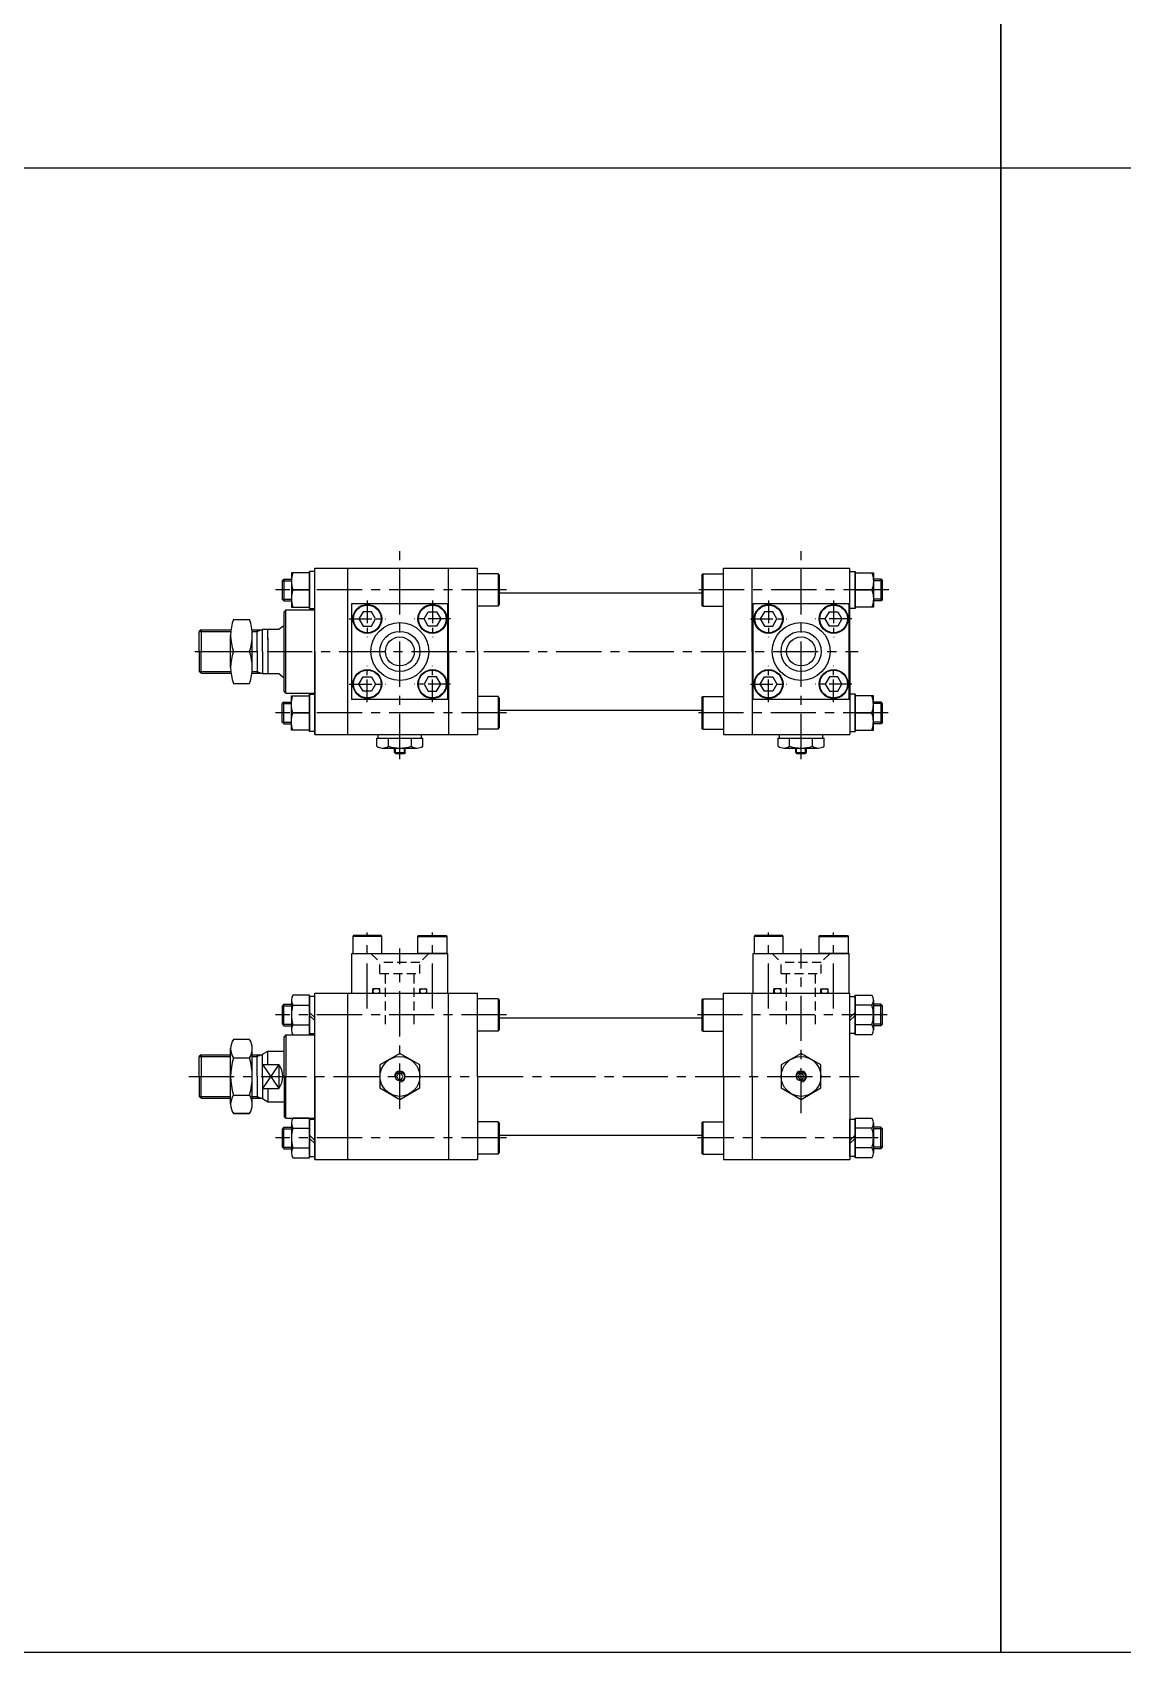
# Model space of a CAD drawing. Extents: x -819 to 8197, y 0 to 4058.
# Drawn here: x 1256 to 1859, y 2266 to 3162 of the extents above; entities that cross this region are included whole.
import ezdxf

# ---------------------------------------------------------------- set-up
doc = ezdxf.new("R2010")
doc.units = 0
doc.header["$LTSCALE"] = 10
doc.header["$MEASUREMENT"] = 0
for name, pattern in [('CENTER', [2, 1.25, -0.25, 0.25, -0.25]), ('CENTERX2', [4, 2.5, -0.5, 0.5, -0.5]), ('HIDDENX2', [0.75, 0.5, -0.25])]:
    doc.linetypes.add(name, pattern=pattern)
doc.layers.get('0').update_dxf_attribs({"linetype": 'CONTINUOUS'})
doc.layers.get('DEFPOINTS').update_dxf_attribs({"linetype": 'CONTINUOUS'})
for name, color, linetype in [('CEN', 1, 'CENTERX2'), ('CENTER', 1, 'CENTER'), ('DIM', 2, 'CONTINUOUS'), ('HID', 2, 'HIDDENX2'), ('ML', 7, 'CONTINUOUS')]:
    doc.layers.add(name, color=color, linetype=linetype)

msp = doc.modelspace()

# ---------------------------------------------------------------- linework, layer by layer
for p, q in [((1792, 2266.11), (1792, 4058.11)), ((1792, 4058.11), (1792, 2266.11)), ((5324, 3087.11), (0, 3087.11)), ((1456.49, 2763.86), (1456.49, 2766.36)), ((1456.49, 2763.86), (1456.99, 2763.36)), ((1456.49, 2763.86), (1462.49, 2763.86)), ((1456.99, 2763.36), (1461.99, 2763.36)), ((1462.49, 2763.86), (1461.99, 2763.36)), ((1462.49, 2763.86), (1462.49, 2766.36)), ((1678.49, 2763.86), (1678.49, 2766.36)), ((1678.49, 2763.86), (1678.99, 2763.36)), ((1678.49, 2763.86), (1684.49, 2763.86)), ((1678.99, 2763.36), (1683.99, 2763.36)), ((1684.49, 2763.86), (1683.99, 2763.36)), ((1684.49, 2763.86), (1684.49, 2766.36)), ((5324, 2266.11), (0, 2266.11))]:
    msp.add_line(p, q)
at = {"color": 7, "linetype": 'Continuous'}
for p, q in [((1446.78, 2767.34), (1446.78, 2771.76)), ((1446.78, 2771.76), (1459.49, 2771.76)), ((1447.49, 2773.76), (1471.49, 2773.76)), ((1447.49, 2771.76), (1447.49, 2773.76)), ((1453.14, 2767.34), (1453.14, 2771.76)), ((1459.49, 2773.76), (1466.99, 2773.76)), ((1459.49, 2771.76), (1472.19, 2771.76)), ((1465.84, 2767.34), (1465.84, 2771.76)), ((1471.49, 2771.76), (1471.49, 2773.76)), ((1472.19, 2767.34), (1472.19, 2771.76)), ((1668.78, 2767.34), (1668.78, 2771.76)), ((1668.78, 2771.76), (1681.49, 2771.76)), ((1669.49, 2773.76), (1693.49, 2773.76)), ((1669.49, 2771.76), (1669.49, 2773.76)), ((1675.14, 2767.34), (1675.14, 2771.76)), ((1681.49, 2773.76), (1688.99, 2773.76)), ((1681.49, 2771.76), (1694.19, 2771.76)), ((1687.84, 2767.34), (1687.84, 2771.76)), ((1693.49, 2771.76), (1693.49, 2773.76)), ((1694.19, 2767.34), (1694.19, 2771.76)), ((1449.96, 2766.36), (1469.01, 2766.36)), ((1671.96, 2766.36), (1691.01, 2766.36))]:
    msp.add_line(p, q, dxfattribs=at)
for points in [[(1448.49, 2578.37), (1459.49, 2572.02), (1470.49, 2578.37), (1470.49, 2591.07), (1459.49, 2597.42), (1448.49, 2591.07)], [(1670.49, 2578.37), (1681.49, 2572.02), (1692.49, 2578.37), (1692.49, 2591.07), (1681.49, 2597.42), (1670.49, 2591.07)], [(1458.62, 2586.22), (1457.75, 2584.72), (1458.62, 2583.22), (1460.35, 2583.22), (1461.22, 2584.72), (1460.35, 2586.22)], [(1680.62, 2586.22), (1679.75, 2584.72), (1680.62, 2583.22), (1682.35, 2583.22), (1683.22, 2584.72), (1682.35, 2586.22)]]:
    msp.add_lwpolyline(points, close=True, dxfattribs=at)
for centre, radius in [((1459.49, 2584.72), 11), ((1681.49, 2584.72), 11), ((1459.49, 2584.72), 2.5), ((1681.49, 2584.72), 2.5)]:
    msp.add_circle(centre, radius, dxfattribs=at)
for centre, radius, start, end in [((1449.96, 2771.98), 5.62, 235.61575, 270), ((1449.96, 2771.98), 5.62, 235.61575, 304.38425), ((1459.49, 2787.38), 21.02, 252.41205, 270), ((1459.49, 2787.38), 21.02, 270, 287.58795), ((1469.01, 2771.98), 5.62, 235.61575, 304.38425), ((1671.96, 2771.98), 5.62, 235.61575, 270), ((1671.96, 2771.98), 5.62, 235.61575, 304.38425), ((1681.49, 2787.38), 21.02, 252.41205, 270), ((1681.49, 2787.38), 21.02, 270, 287.58795), ((1691.01, 2771.98), 5.62, 235.61575, 304.38425)]:
    msp.add_arc(centre, radius, start, end, dxfattribs=at)
at = {"layer": 'CEN'}
for p, q in [((1459.49, 2760.26), (1459.49, 2879.26)), ((1681.49, 2760.26), (1681.49, 2879.26)), ((1518.56, 2853.76), (1390.62, 2853.76)), ((1729.98, 2853.76), (1624.24, 2853.76)), ((1346, 2819.76), (1713.15, 2819.76)), ((1518.56, 2785.76), (1390.62, 2785.76)), ((1729.7, 2785.76), (1624.24, 2785.76)), ((1441.49, 2622.28), (1441.49, 2664.28)), ((1477.49, 2622.28), (1477.49, 2664.28)), ((1663.49, 2622.28), (1663.49, 2664.28)), ((1699.49, 2622.28), (1699.49, 2664.28)), ((1459.49, 2566.84), (1459.49, 2655.53)), ((1681.49, 2564.38), (1681.49, 2655.22)), ((1518.56, 2618.72), (1390.62, 2618.72)), ((1729.06, 2618.72), (1624.24, 2618.72)), ((1342.8, 2584.72), (1713.68, 2584.72)), ((1518.56, 2550.72), (1390.62, 2550.72)), ((1724.2, 2550.72), (1624.24, 2550.72))]:
    msp.add_line(p, q, dxfattribs=at)
at = {"layer": 'CENTER'}
for p, q in [((1399.4, 2853.76), (1409.58, 2853.76)), ((1721.58, 2853.76), (1711.4, 2853.76)), ((1441.49, 2847.85), (1441.49, 2827.67)), ((1477.49, 2847.85), (1477.49, 2827.67)), ((1663.49, 2847.85), (1663.49, 2827.67)), ((1699.49, 2847.85), (1699.49, 2827.67)), ((1431.4, 2837.76), (1451.58, 2837.76)), ((1487.58, 2837.76), (1467.4, 2837.76)), ((1653.4, 2837.76), (1673.58, 2837.76)), ((1709.58, 2837.76), (1689.4, 2837.76)), ((1441.49, 2791.67), (1441.49, 2811.85)), ((1477.49, 2791.67), (1477.49, 2811.85)), ((1663.49, 2791.67), (1663.49, 2811.85)), ((1699.49, 2791.67), (1699.49, 2811.85)), ((1431.4, 2801.76), (1451.58, 2801.76)), ((1487.58, 2801.76), (1467.4, 2801.76)), ((1653.4, 2801.76), (1673.58, 2801.76)), ((1709.58, 2801.76), (1689.4, 2801.76)), ((1399.4, 2785.76), (1409.58, 2785.76)), ((1721.58, 2785.76), (1711.4, 2785.76))]:
    msp.add_line(p, q, dxfattribs=at)
at = {"layer": 'DEFPOINTS', "color": 0, "linetype": 'ByBlock'}
for p in [(1396.49, 2847.26), (1396.49, 2607.72), (1396.49, 2561.72)]:
    msp.add_point(p, dxfattribs=at)
at = {"layer": 'DIM'}
for p, q in [((1456.99, 2763.36), (1456.99, 2766.36)), ((1461.99, 2763.36), (1461.99, 2766.36)), ((1678.99, 2763.36), (1678.99, 2766.36)), ((1683.99, 2763.36), (1683.99, 2766.36)), ((1392.58, 2591.32), (1383.49, 2578.12)), ((1383.49, 2591.32), (1392.58, 2578.12))]:
    msp.add_line(p, q, dxfattribs=at)
at = {"layer": 'HID'}
for p, q in [((1443.49, 2652.72), (1448.39, 2647.82)), ((1475.49, 2652.72), (1470.59, 2647.82)), ((1665.49, 2652.72), (1670.39, 2647.82)), ((1697.49, 2652.72), (1692.59, 2647.82)), ((1470.59, 2647.82), (1448.39, 2647.82)), ((1448.39, 2641.72), (1448.39, 2647.82)), ((1448.39, 2641.72), (1448.39, 2647.82)), ((1470.59, 2641.72), (1470.59, 2647.82)), ((1692.59, 2647.82), (1670.39, 2647.82)), ((1670.39, 2641.72), (1670.39, 2647.82)), ((1670.39, 2641.72), (1670.39, 2647.82)), ((1692.59, 2641.72), (1692.59, 2647.82)), ((1448.39, 2641.72), (1470.59, 2641.72)), ((1451.49, 2613.7), (1451.49, 2641.72)), ((1467.49, 2613.7), (1467.49, 2641.72)), ((1670.39, 2641.72), (1692.59, 2641.72)), ((1673.49, 2613.7), (1673.49, 2641.72)), ((1689.49, 2613.7), (1689.49, 2641.72)), ((1448.49, 2633.12), (1444.49, 2633.12)), ((1444.49, 2630.72), (1444.49, 2633.12)), ((1448.49, 2630.72), (1448.49, 2633.12)), ((1470.49, 2633.12), (1474.49, 2633.12)), ((1470.49, 2630.72), (1470.49, 2633.12)), ((1474.49, 2630.72), (1474.49, 2633.12)), ((1666.49, 2630.72), (1666.49, 2633.12)), ((1670.49, 2633.12), (1666.49, 2633.12)), ((1670.49, 2630.72), (1670.49, 2633.12)), ((1692.49, 2633.12), (1696.49, 2633.12)), ((1692.49, 2630.72), (1692.49, 2633.12)), ((1696.49, 2630.72), (1696.49, 2633.12))]:
    msp.add_line(p, q, dxfattribs=at)
for centre, start, end in [((1445.72, 2631.92), 90, 270), ((1447.24, 2631.92), 270, 90), ((1471.73, 2631.92), 90, 270), ((1473.26, 2631.92), 270, 90), ((1667.72, 2631.92), 90, 270), ((1669.24, 2631.92), 270, 90), ((1693.73, 2631.92), 90, 270), ((1695.26, 2631.92), 270, 90)]:
    msp.add_arc(centre, 1.2, start, end, dxfattribs=at)
at = {"layer": 'ML'}
for p, q in [((1394.4, 2858.89), (1395.27, 2859.76)), ((1394.4, 2858.89), (1394.4, 2848.64)), ((1395.27, 2859.76), (1395.27, 2847.76)), ((1395.27, 2859.76), (1399.4, 2859.76)), ((1409.49, 2843.46), (1409.49, 2864.06)), ((1409.49, 2864.06), (1409.49, 2843.46)), ((1412.49, 2864.06), (1409.49, 2864.06)), ((1412.49, 2865.76), (1502.49, 2865.76)), ((1412.49, 2819.76), (1412.49, 2865.76)), ((1412.49, 2773.76), (1412.49, 2865.76)), ((1412.49, 2819.76), (1412.49, 2865.76)), ((1412.49, 2843.46), (1412.49, 2864.06)), ((1430.49, 2865.76), (1430.49, 2773.76)), ((1486.49, 2819.76), (1486.49, 2865.76)), ((1502.49, 2819.76), (1502.49, 2865.76)), ((1502.49, 2819.76), (1502.49, 2865.76)), ((1513.79, 2862.76), (1502.49, 2862.76)), ((1513.79, 2862.76), (1513.79, 2844.76)), ((1514.49, 2862.06), (1513.79, 2862.76)), ((1514.49, 2862.06), (1514.49, 2845.46)), ((1626.49, 2862.06), (1627.19, 2862.76)), ((1626.49, 2862.06), (1626.49, 2845.46)), ((1627.19, 2862.76), (1638.49, 2862.76)), ((1627.19, 2862.76), (1627.19, 2844.76)), ((1638.49, 2819.76), (1638.49, 2865.76)), ((1638.49, 2865.76), (1708.49, 2865.76)), ((1654.49, 2819.76), (1654.49, 2865.76)), ((1708.49, 2819.76), (1708.49, 2865.76)), ((1708.49, 2843.46), (1708.49, 2864.06)), ((1708.49, 2864.06), (1711.49, 2864.06)), ((1711.49, 2843.46), (1711.49, 2864.06)), ((1711.49, 2864.06), (1711.49, 2843.46)), ((1725.7, 2859.76), (1721.58, 2859.76)), ((1725.7, 2847.76), (1725.7, 2859.76)), ((1725.7, 2859.76), (1726.58, 2858.89)), ((1726.58, 2848.64), (1726.58, 2858.89)), ((1409.49, 2853.76), (1400.33, 2853.76)), ((1514.49, 2852.26), (1626.49, 2852.26)), ((1711.49, 2853.76), (1720.64, 2853.76)), ((1395.27, 2847.76), (1394.4, 2848.64)), ((1395.27, 2847.76), (1399.4, 2847.76)), ((1396.49, 2842.76), (1395.49, 2841.76)), ((1395.49, 2797.76), (1395.49, 2841.76)), ((1396.49, 2796.76), (1396.49, 2842.76)), ((1396.49, 2842.76), (1412.49, 2842.76)), ((1409.49, 2843.46), (1412.49, 2843.46)), ((1432.99, 2846.26), (1485.99, 2846.26)), ((1432.99, 2793.26), (1432.99, 2846.26)), ((1485.99, 2846.26), (1485.99, 2793.26)), ((1485.99, 2793.26), (1485.99, 2846.26)), ((1513.79, 2844.76), (1502.49, 2844.76)), ((1513.79, 2844.76), (1514.49, 2845.46)), ((1627.19, 2844.76), (1626.49, 2845.46)), ((1627.19, 2844.76), (1638.49, 2844.76)), ((1654.99, 2846.26), (1707.99, 2846.26)), ((1654.99, 2793.26), (1654.99, 2846.26)), ((1707.99, 2793.26), (1707.99, 2846.26)), ((1707.99, 2846.26), (1707.99, 2793.26)), ((1711.49, 2843.46), (1708.49, 2843.46)), ((1725.7, 2847.76), (1721.58, 2847.76)), ((1726.58, 2848.64), (1725.7, 2847.76)), ((1349.49, 2831.76), (1348.49, 2830.76)), ((1349.49, 2831.76), (1366.05, 2831.76)), ((1349.49, 2831.76), (1349.49, 2819.76)), ((1367.46, 2837.51), (1376.26, 2837.51)), ((1377.67, 2831.76), (1383.49, 2831.76)), ((1380.49, 2819.76), (1380.49, 2831.76)), ((1383.49, 2819.76), (1383.49, 2832.03)), ((1383.49, 2832.03), (1392.58, 2832.03)), ((1386.49, 2826.36), (1386.49, 2832.03)), ((1392.58, 2832.03), (1394.79, 2833.76)), ((1394.79, 2833.76), (1395.49, 2833.76)), ((1348.49, 2819.76), (1348.49, 2830.76)), ((1365.86, 2810.89), (1365.86, 2828.64)), ((1377.86, 2810.89), (1377.86, 2828.64)), ((1377.86, 2810.89), (1377.86, 2828.64)), ((1386.49, 2827.15), (1386.49, 2807.49)), ((1348.49, 2819.76), (1348.49, 2808.76)), ((1349.49, 2807.76), (1349.49, 2819.76)), ((1367.46, 2819.76), (1376.26, 2819.76)), ((1367.46, 2819.76), (1376.26, 2819.76)), ((1380.49, 2819.76), (1380.49, 2807.76)), ((1383.49, 2819.76), (1383.49, 2807.49)), ((1412.49, 2819.76), (1412.49, 2773.76)), ((1412.49, 2819.76), (1412.49, 2773.76)), ((1486.49, 2819.76), (1486.49, 2773.76)), ((1502.49, 2819.76), (1502.49, 2773.76)), ((1502.49, 2819.76), (1502.49, 2773.76)), ((1638.49, 2819.76), (1638.49, 2773.76)), ((1654.49, 2819.76), (1654.49, 2773.76)), ((1708.49, 2819.76), (1708.49, 2773.76)), ((1349.49, 2807.76), (1348.49, 2808.76)), ((1349.49, 2807.76), (1366.05, 2807.76)), ((1377.67, 2807.76), (1383.49, 2807.76)), ((1383.49, 2807.49), (1392.58, 2807.49)), ((1392.58, 2807.49), (1394.79, 2805.76)), ((1394.79, 2805.76), (1395.49, 2805.76)), ((1367.46, 2802.01), (1376.26, 2802.01)), ((1396.49, 2796.76), (1395.49, 2797.76)), ((1396.49, 2796.76), (1412.49, 2796.76)), ((1409.49, 2775.46), (1409.49, 2796.06)), ((1409.49, 2796.06), (1409.49, 2775.46)), ((1409.49, 2796.06), (1412.49, 2796.06)), ((1412.49, 2796.06), (1412.49, 2775.46)), ((1708.49, 2796.06), (1708.49, 2775.46)), ((1711.49, 2796.06), (1708.49, 2796.06)), ((1711.49, 2796.06), (1711.49, 2775.46)), ((1711.49, 2775.46), (1711.49, 2796.06)), ((1395.27, 2791.76), (1394.4, 2790.89)), ((1394.4, 2780.64), (1394.4, 2790.89)), ((1395.27, 2779.76), (1395.27, 2791.76)), ((1395.27, 2791.76), (1399.4, 2791.76)), ((1395.36, 2791.76), (1399.49, 2791.76)), ((1485.99, 2793.26), (1432.99, 2793.26)), ((1513.79, 2794.76), (1502.49, 2794.76)), ((1513.79, 2794.76), (1513.79, 2776.76)), ((1514.49, 2794.06), (1513.79, 2794.76)), ((1514.49, 2794.06), (1514.49, 2777.46)), ((1514.49, 2787.26), (1626.49, 2787.26)), ((1626.49, 2794.06), (1627.19, 2794.76)), ((1626.49, 2794.06), (1626.49, 2777.46)), ((1627.19, 2794.76), (1638.49, 2794.76)), ((1627.19, 2794.76), (1627.19, 2776.76)), ((1707.99, 2793.26), (1654.99, 2793.26)), ((1725.7, 2791.76), (1721.58, 2791.76)), ((1725.7, 2779.76), (1725.7, 2791.76)), ((1725.7, 2791.76), (1726.58, 2790.89)), ((1726.58, 2780.64), (1726.58, 2790.89)), ((1394.4, 2780.64), (1395.27, 2779.76)), ((1395.27, 2779.76), (1399.4, 2779.76)), ((1409.49, 2785.76), (1400.33, 2785.76)), ((1711.49, 2785.76), (1720.64, 2785.76)), ((1725.7, 2779.76), (1721.58, 2779.76)), ((1726.58, 2780.64), (1725.7, 2779.76)), ((1412.49, 2775.46), (1409.49, 2775.46)), ((1412.49, 2773.76), (1502.49, 2773.76)), ((1513.79, 2776.76), (1502.49, 2776.76)), ((1513.79, 2776.76), (1514.49, 2777.46)), ((1627.19, 2776.76), (1626.49, 2777.46)), ((1627.19, 2776.76), (1638.49, 2776.76)), ((1638.49, 2773.76), (1708.49, 2773.76)), ((1708.49, 2775.46), (1711.49, 2775.46)), ((1433.83, 2662.72), (1433.49, 2662.12)), ((1433.49, 2662.12), (1433.49, 2652.72)), ((1449.49, 2662.12), (1433.49, 2662.12)), ((1449.14, 2662.72), (1433.83, 2662.72)), ((1449.49, 2662.12), (1449.14, 2662.72)), ((1449.49, 2652.72), (1449.49, 2662.12)), ((1469.49, 2662.12), (1469.83, 2662.72)), ((1469.49, 2652.72), (1469.49, 2662.12)), ((1469.49, 2662.12), (1485.49, 2662.12)), ((1469.83, 2662.72), (1485.14, 2662.72)), ((1485.14, 2662.72), (1485.49, 2662.12)), ((1485.49, 2662.12), (1485.49, 2652.72)), ((1655.83, 2662.72), (1655.49, 2662.12)), ((1671.49, 2662.12), (1655.49, 2662.12)), ((1655.49, 2662.12), (1655.49, 2652.72)), ((1671.14, 2662.72), (1655.83, 2662.72)), ((1671.49, 2662.12), (1671.14, 2662.72)), ((1671.49, 2652.72), (1671.49, 2662.12)), ((1691.49, 2662.12), (1691.83, 2662.72)), ((1691.49, 2662.12), (1707.49, 2662.12)), ((1691.49, 2652.72), (1691.49, 2662.12)), ((1691.83, 2662.72), (1707.14, 2662.72)), ((1707.14, 2662.72), (1707.49, 2662.12)), ((1707.49, 2662.12), (1707.49, 2652.72)), ((1432.99, 2652.72), (1485.99, 2652.72)), ((1432.99, 2630.72), (1432.99, 2652.72)), ((1485.49, 2652.72), (1469.49, 2652.72)), ((1485.99, 2630.72), (1485.99, 2652.72)), ((1654.99, 2652.72), (1707.99, 2652.72)), ((1654.99, 2630.72), (1654.99, 2652.72)), ((1707.49, 2652.72), (1691.49, 2652.72)), ((1707.99, 2630.72), (1707.99, 2652.72)), ((1399.49, 2626.95), (1399.49, 2610.49)), ((1409.49, 2629.69), (1400.33, 2629.69)), ((1409.49, 2607.75), (1409.49, 2629.69)), ((1409.49, 2629.02), (1409.49, 2608.42)), ((1412.49, 2629.02), (1409.49, 2629.02)), ((1412.49, 2538.72), (1412.49, 2630.72)), ((1412.49, 2630.72), (1502.49, 2630.72)), ((1412.49, 2584.72), (1412.49, 2630.72)), ((1412.49, 2584.72), (1412.49, 2630.72)), ((1412.49, 2608.42), (1412.49, 2629.02)), ((1430.49, 2630.72), (1430.49, 2538.72)), ((1486.49, 2584.72), (1486.49, 2630.72)), ((1502.49, 2584.72), (1502.49, 2630.72)), ((1502.49, 2584.72), (1502.49, 2630.72)), ((1513.79, 2627.72), (1502.49, 2627.72)), ((1513.79, 2627.72), (1513.79, 2609.72)), ((1514.49, 2627.02), (1513.79, 2627.72)), ((1514.49, 2627.02), (1514.49, 2610.42)), ((1626.49, 2627.02), (1627.19, 2627.72)), ((1626.49, 2627.02), (1626.49, 2610.42)), ((1627.19, 2627.72), (1638.49, 2627.72)), ((1627.19, 2627.72), (1627.19, 2609.72)), ((1638.49, 2630.72), (1708.49, 2630.72)), ((1638.49, 2584.72), (1638.49, 2630.72)), ((1654.49, 2584.72), (1654.49, 2630.72)), ((1708.49, 2584.72), (1708.49, 2630.72)), ((1708.49, 2629.02), (1711.49, 2629.02)), ((1708.49, 2608.42), (1708.49, 2629.02)), ((1711.49, 2629.69), (1720.64, 2629.69)), ((1711.49, 2607.75), (1711.49, 2629.69)), ((1711.49, 2629.02), (1711.49, 2608.42)), ((1721.49, 2626.95), (1721.49, 2610.49)), ((1395.36, 2624.72), (1394.49, 2623.85)), ((1394.49, 2613.6), (1394.49, 2623.85)), ((1395.36, 2612.72), (1395.36, 2624.72)), ((1395.36, 2624.72), (1399.49, 2624.72)), ((1400.33, 2624.21), (1409.49, 2624.21)), ((1409.49, 2620.17), (1412.49, 2617.4)), ((1409.49, 2618.39), (1412.49, 2615.61)), ((1514.49, 2617.22), (1626.49, 2617.22)), ((1711.49, 2620.17), (1708.49, 2617.4)), ((1711.49, 2618.39), (1708.49, 2615.61)), ((1720.64, 2624.21), (1711.49, 2624.21)), ((1725.61, 2624.72), (1721.49, 2624.72)), ((1725.61, 2624.72), (1726.49, 2623.85)), ((1725.61, 2612.72), (1725.61, 2624.72)), ((1726.49, 2613.6), (1726.49, 2623.85)), ((1394.49, 2613.6), (1395.36, 2612.72)), ((1395.36, 2612.72), (1399.49, 2612.72)), ((1396.49, 2607.72), (1395.49, 2606.72)), ((1396.49, 2607.72), (1412.49, 2607.72)), ((1396.49, 2607.72), (1396.49, 2584.72)), ((1400.33, 2613.24), (1409.49, 2613.24)), ((1400.33, 2607.75), (1409.49, 2607.75)), ((1409.49, 2608.42), (1412.49, 2608.42)), ((1513.79, 2609.72), (1502.49, 2609.72)), ((1513.79, 2609.72), (1514.49, 2610.42)), ((1627.19, 2609.72), (1626.49, 2610.42)), ((1627.19, 2609.72), (1638.49, 2609.72)), ((1711.49, 2608.42), (1708.49, 2608.42)), ((1720.64, 2613.24), (1711.49, 2613.24)), ((1720.64, 2607.75), (1711.49, 2607.75)), ((1725.61, 2612.72), (1721.49, 2612.72)), ((1726.49, 2613.6), (1725.61, 2612.72)), ((1365.86, 2569.35), (1365.86, 2600.1)), ((1376.26, 2605.22), (1367.46, 2605.22)), ((1377.86, 2569.35), (1377.86, 2600.1)), ((1383.49, 2596.99), (1386.49, 2598.72)), ((1386.49, 2598.72), (1395.49, 2598.72)), ((1386.49, 2591.32), (1386.49, 2598.72)), ((1395.49, 2584.72), (1395.49, 2606.72)), ((1349.49, 2596.72), (1348.49, 2595.72)), ((1348.49, 2584.72), (1348.49, 2595.72)), ((1349.49, 2596.72), (1365.86, 2596.72)), ((1349.49, 2596.72), (1349.49, 2584.72)), ((1367.46, 2594.97), (1376.26, 2594.97)), ((1377.86, 2596.72), (1383.49, 2596.72)), ((1380.49, 2584.72), (1380.49, 2596.72)), ((1383.49, 2584.72), (1383.49, 2596.99)), ((1383.49, 2591.32), (1392.58, 2591.32)), ((1392.58, 2591.32), (1392.58, 2578.12)), ((1348.49, 2584.72), (1348.49, 2573.72)), ((1349.49, 2572.72), (1349.49, 2584.72)), ((1380.49, 2584.72), (1380.49, 2572.72)), ((1383.49, 2584.72), (1383.49, 2572.45)), ((1395.49, 2584.72), (1395.49, 2562.72)), ((1396.49, 2561.72), (1396.49, 2584.72)), ((1412.49, 2584.72), (1412.49, 2538.72)), ((1412.49, 2584.72), (1412.49, 2538.72)), ((1486.49, 2584.72), (1486.49, 2538.72)), ((1502.49, 2584.72), (1502.49, 2538.72)), ((1502.49, 2584.72), (1502.49, 2538.72)), ((1638.49, 2584.72), (1638.49, 2538.72)), ((1654.49, 2584.72), (1654.49, 2538.72)), ((1708.49, 2584.72), (1708.49, 2538.72)), ((1349.49, 2572.72), (1348.49, 2573.72)), ((1349.49, 2572.72), (1365.86, 2572.72)), ((1367.46, 2574.47), (1376.26, 2574.47)), ((1377.86, 2572.72), (1383.49, 2572.72)), ((1383.49, 2578.12), (1392.58, 2578.12)), ((1383.49, 2572.45), (1386.49, 2570.72)), ((1386.49, 2578.12), (1386.49, 2570.72)), ((1367.46, 2564.22), (1376.26, 2564.22)), ((1376.26, 2564.22), (1367.46, 2564.22)), ((1386.49, 2570.72), (1395.49, 2570.72)), ((1396.49, 2561.72), (1395.49, 2562.72)), ((1395.36, 2556.72), (1394.49, 2555.85)), ((1394.49, 2545.6), (1394.49, 2555.85)), ((1395.36, 2544.72), (1395.36, 2556.72)), ((1395.36, 2556.72), (1399.49, 2556.72)), ((1396.49, 2561.72), (1412.49, 2561.72)), ((1399.49, 2558.95), (1399.49, 2542.49)), ((1409.49, 2561.69), (1400.33, 2561.69)), ((1400.33, 2561.69), (1409.49, 2561.69)), ((1400.33, 2556.21), (1409.49, 2556.21)), ((1409.49, 2539.75), (1409.49, 2561.69)), ((1409.49, 2561.02), (1409.49, 2540.42)), ((1412.49, 2561.02), (1409.49, 2561.02)), ((1409.49, 2561.02), (1412.49, 2561.02)), ((1412.49, 2540.42), (1412.49, 2561.02)), ((1513.79, 2559.72), (1502.49, 2559.72)), ((1513.79, 2559.72), (1513.79, 2541.72)), ((1514.49, 2559.02), (1513.79, 2559.72)), ((1514.49, 2559.02), (1514.49, 2542.42)), ((1626.49, 2559.02), (1627.19, 2559.72)), ((1626.49, 2559.02), (1626.49, 2542.42)), ((1627.19, 2559.72), (1627.19, 2541.72)), ((1627.19, 2559.72), (1638.49, 2559.72)), ((1708.49, 2540.42), (1708.49, 2561.02)), ((1708.49, 2561.02), (1711.49, 2561.02)), ((1711.49, 2539.75), (1711.49, 2561.69)), ((1711.49, 2561.69), (1720.64, 2561.69)), ((1711.49, 2561.02), (1711.49, 2540.42)), ((1720.64, 2556.21), (1711.49, 2556.21)), ((1721.49, 2558.95), (1721.49, 2542.49)), ((1725.61, 2556.72), (1721.49, 2556.72)), ((1725.61, 2544.72), (1725.61, 2556.72)), ((1725.61, 2556.72), (1726.49, 2555.85)), ((1726.49, 2545.6), (1726.49, 2555.85)), ((1394.49, 2545.6), (1395.36, 2544.72)), ((1395.36, 2544.72), (1399.49, 2544.72)), ((1400.33, 2545.24), (1409.49, 2545.24)), ((1409.49, 2552.17), (1412.49, 2549.4)), ((1409.49, 2550.39), (1412.49, 2547.61)), ((1514.49, 2552.22), (1626.49, 2552.22)), ((1711.49, 2552.17), (1708.49, 2549.4)), ((1711.49, 2550.39), (1708.49, 2547.61)), ((1720.64, 2545.24), (1711.49, 2545.24)), ((1725.61, 2544.72), (1721.49, 2544.72)), ((1726.49, 2545.6), (1725.61, 2544.72)), ((1400.33, 2539.75), (1409.49, 2539.75)), ((1409.49, 2540.42), (1412.49, 2540.42)), ((1412.49, 2538.72), (1502.49, 2538.72)), ((1513.79, 2541.72), (1502.49, 2541.72)), ((1513.79, 2541.72), (1514.49, 2542.42)), ((1627.19, 2541.72), (1626.49, 2542.42)), ((1627.19, 2541.72), (1638.49, 2541.72)), ((1638.49, 2538.72), (1708.49, 2538.72)), ((1711.49, 2540.42), (1708.49, 2540.42)), ((1720.64, 2539.75), (1711.49, 2539.75))]:
    msp.add_line(p, q, dxfattribs=at)
at = {"layer": 'ML', "color": 2}
for p, q in [((1394.4, 2858.89), (1399.4, 2858.89)), ((1726.58, 2858.89), (1721.58, 2858.89)), ((1394.4, 2848.64), (1399.4, 2848.64)), ((1726.58, 2848.64), (1721.58, 2848.64)), ((1380.49, 2830.76), (1382.48, 2831.76)), ((1348.49, 2830.76), (1365.95, 2830.76)), ((1377.77, 2830.76), (1380.49, 2830.76)), ((1348.49, 2808.76), (1365.95, 2808.76)), ((1377.77, 2808.76), (1380.49, 2808.76)), ((1380.49, 2808.76), (1382.48, 2807.76)), ((1394.4, 2790.89), (1399.4, 2790.89)), ((1726.58, 2790.89), (1721.58, 2790.89)), ((1394.4, 2780.64), (1399.4, 2780.64)), ((1726.58, 2780.64), (1721.58, 2780.64)), ((1394.49, 2623.85), (1399.49, 2623.85)), ((1726.49, 2623.85), (1721.49, 2623.85)), ((1394.49, 2613.6), (1399.49, 2613.6)), ((1726.49, 2613.6), (1721.49, 2613.6)), ((1348.49, 2595.72), (1365.86, 2595.72)), ((1377.86, 2595.72), (1380.49, 2595.72)), ((1380.49, 2595.72), (1382.48, 2596.72)), ((1348.49, 2573.72), (1365.86, 2573.72)), ((1377.86, 2573.72), (1380.49, 2573.72)), ((1380.49, 2573.72), (1382.48, 2572.72)), ((1394.49, 2555.85), (1399.49, 2555.85)), ((1726.49, 2555.85), (1721.49, 2555.85)), ((1394.49, 2545.6), (1399.49, 2545.6)), ((1726.49, 2545.6), (1721.49, 2545.6))]:
    msp.add_line(p, q, dxfattribs=at)
at = {"layer": 'ML'}
for points in [[(1409.49, 2863.26), (1399.49, 2863.26), (1399.49, 2844.26), (1409.49, 2844.26)], [(1711.49, 2863.26), (1721.49, 2863.26), (1721.49, 2844.26), (1711.49, 2844.26)], [(1409.49, 2776.26), (1399.49, 2776.26), (1399.49, 2795.26), (1409.49, 2795.26)], [(1711.49, 2776.26), (1721.49, 2776.26), (1721.49, 2795.26), (1711.49, 2795.26)]]:
    msp.add_lwpolyline(points, close=True, dxfattribs=at)
for points in [[(1400.33, 2863.26, 0.178633), (1400.33, 2853.76, 0.178633), (1400.33, 2844.26)], [(1720.64, 2863.26, -0.178633), (1720.64, 2853.76, -0.178633), (1720.64, 2844.26)], [(1400.33, 2776.26, -0.178633), (1400.33, 2785.76, -0.178633), (1400.33, 2795.26)], [(1720.64, 2776.26, 0.178633), (1720.64, 2785.76, 0.178633), (1720.64, 2795.26)]]:
    msp.add_lwpolyline(points, format="xyb", dxfattribs=at)
for points in [[(1439.18, 2833.76), (1443.8, 2833.76), (1446.1, 2837.76), (1443.8, 2841.76), (1439.18, 2841.76), (1436.87, 2837.76), (1439.18, 2833.76)], [(1479.8, 2833.76), (1475.18, 2833.76), (1472.87, 2837.76), (1475.18, 2841.76), (1479.8, 2841.76), (1482.1, 2837.76), (1479.8, 2833.76)], [(1661.18, 2833.76), (1665.8, 2833.76), (1668.1, 2837.76), (1665.8, 2841.76), (1661.18, 2841.76), (1658.87, 2837.76), (1661.18, 2833.76)], [(1701.8, 2833.76), (1697.18, 2833.76), (1694.87, 2837.76), (1697.18, 2841.76), (1701.8, 2841.76), (1704.1, 2837.76), (1701.8, 2833.76)], [(1439.18, 2805.76), (1443.8, 2805.76), (1446.1, 2801.76), (1443.8, 2797.76), (1439.18, 2797.76), (1436.87, 2801.76), (1439.18, 2805.76)], [(1479.8, 2805.76), (1475.18, 2805.76), (1472.87, 2801.76), (1475.18, 2797.76), (1479.8, 2797.76), (1482.1, 2801.76), (1479.8, 2805.76)], [(1661.18, 2805.76), (1665.8, 2805.76), (1668.1, 2801.76), (1665.8, 2797.76), (1661.18, 2797.76), (1658.87, 2801.76), (1661.18, 2805.76)], [(1701.8, 2805.76), (1697.18, 2805.76), (1694.87, 2801.76), (1697.18, 2797.76), (1701.8, 2797.76), (1704.1, 2801.76), (1701.8, 2805.76)]]:
    msp.add_lwpolyline(points, dxfattribs=at)
for centre, radius in [((1441.49, 2837.76), 8), ((1441.49, 2837.76), 7.65), ((1477.49, 2837.76), 8), ((1477.49, 2837.76), 7.65), ((1663.49, 2837.76), 8), ((1663.49, 2837.76), 7.65), ((1699.49, 2837.76), 8), ((1699.49, 2837.76), 7.65), ((1459.49, 2819.76), 16), ((1681.49, 2819.76), 16), ((1459.49, 2819.76), 11.1), ((1459.49, 2819.76), 8), ((1681.49, 2819.76), 11.1), ((1681.49, 2819.76), 8), ((1441.49, 2801.76), 8), ((1441.49, 2801.76), 7.65), ((1477.49, 2801.76), 8), ((1477.49, 2801.76), 7.65), ((1663.49, 2801.76), 8), ((1663.49, 2801.76), 7.65), ((1699.49, 2801.76), 8), ((1699.49, 2801.76), 7.65)]:
    msp.add_circle(centre, radius, dxfattribs=at)
for centre, radius, start, end in [((1391.29, 2828.64), 25.43, 159.5726, 200.4274), ((1352.43, 2828.64), 25.43, 339.5726, 20.4274), ((1391.29, 2810.89), 25.43, 159.5726, 200.4274), ((1352.43, 2810.89), 25.43, 339.5726, 20.4274), ((1404.34, 2626.95), 4.86, 145.61575, 214.38425), ((1716.63, 2626.95), 4.86, 325.61575, 34.38425), ((1417.64, 2618.72), 18.15, 162.41205, 197.58795), ((1703.33, 2618.72), 18.15, 342.41205, 17.58795), ((1404.34, 2610.49), 4.86, 145.61575, 214.38425), ((1716.63, 2610.49), 4.86, 325.61575, 34.38425), ((1374.87, 2600.1), 9.01, 145.34303, 214.65697), ((1368.85, 2600.1), 9.01, 325.34303, 34.65697), ((1399.51, 2584.72), 33.65, 162.26604, 197.73396), ((1344.21, 2584.72), 33.65, 342.26604, 17.73396), ((1383.79, 2584.72), 10.99, 323.08714, 36.91286), ((1374.87, 2569.35), 9.01, 145.34303, 214.65697), ((1368.85, 2569.35), 9.01, 325.34303, 34.65697), ((1404.34, 2558.95), 4.86, 145.61575, 214.38425), ((1417.64, 2550.72), 18.15, 162.41205, 197.58795), ((1716.63, 2558.95), 4.86, 325.61575, 34.38425), ((1703.33, 2550.72), 18.15, 342.41205, 17.58795), ((1404.34, 2542.49), 4.86, 145.61575, 214.38425), ((1716.63, 2542.49), 4.86, 325.61575, 34.38425)]:
    msp.add_arc(centre, radius, start, end, dxfattribs=at)
at = {"layer": 'ML', "color": 2}
for centre in [(1459.49, 2584.72), (1681.49, 2584.72)]:
    msp.add_arc(centre, 3, 270, 180, dxfattribs=at)

doc.saveas('drawing.dxf')
